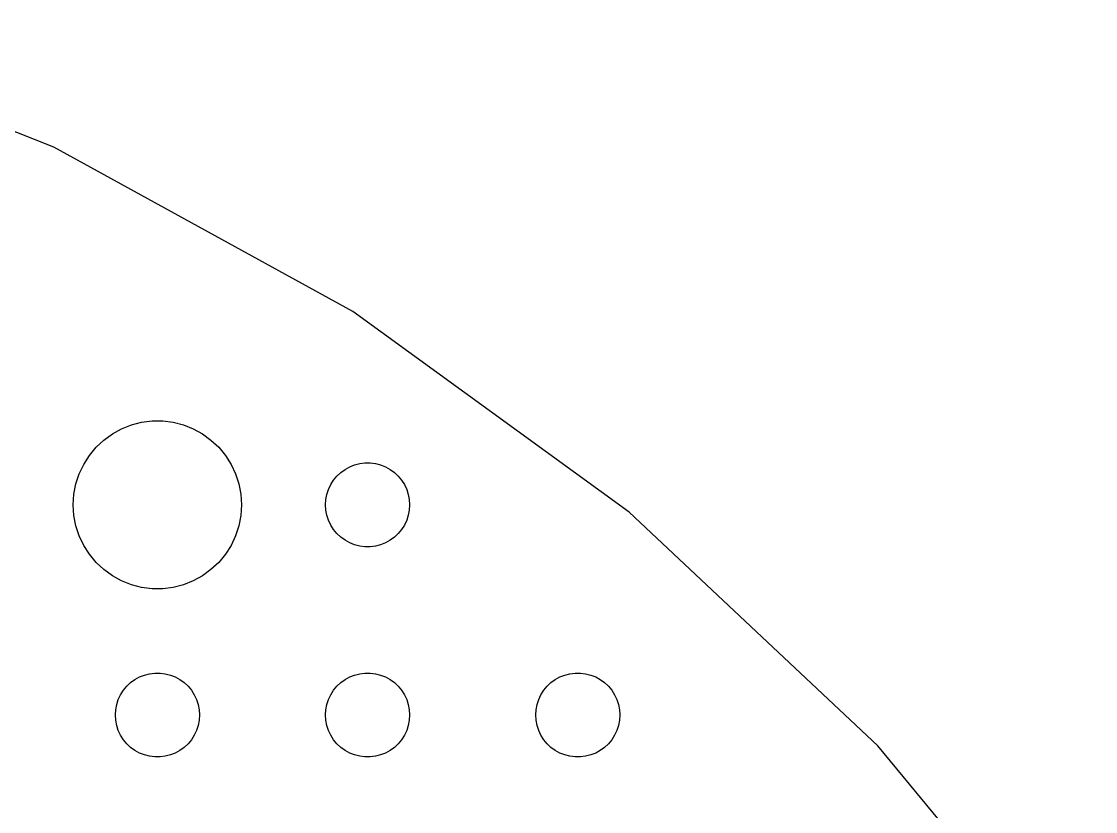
# Model space of a CAD drawing. Header units: metres. Extents: x -97 to 97, y -97 to 97.
# Drawn here: x 40.15 to 78.47, y 64.05 to 92.25 of the extents above; entities that cross this region are included whole.
import ezdxf

# ---------------------------------------------------------------- set-up
doc = ezdxf.new("R2010")
doc.units = ezdxf.units.M

msp = doc.modelspace()

# ---------------------------------------------------------------- linework, layer by layer
for p, q in [((41.3006, 87.7682), (29.9746, 92.2525)), ((51.9752, 81.8998), (41.3006, 87.7682)), ((61.8301, 74.7398), (51.9752, 81.8998)), ((43.7227, 77.7145), (44.0729, 77.8532)), ((44.0729, 77.8532), (44.4379, 77.9469)), ((44.4379, 77.9469), (44.8116, 77.9941)), ((44.8116, 77.9941), (45.1884, 77.9941)), ((45.1884, 77.9941), (45.5621, 77.9469)), ((45.5621, 77.9469), (45.927, 77.8532)), ((45.927, 77.8532), (46.2773, 77.7145)), ((43.0877, 77.3115), (43.3925, 77.533)), ((43.3925, 77.533), (43.7227, 77.7145)), ((46.2773, 77.7145), (46.6075, 77.533)), ((46.6075, 77.533), (46.9123, 77.3115)), ((42.5729, 76.7634), (42.8131, 77.0536)), ((42.8131, 77.0536), (43.0877, 77.3115)), ((46.9123, 77.3115), (47.1869, 77.0536)), ((47.1869, 77.0536), (47.427, 76.7634)), ((42.3711, 76.4453), (42.5729, 76.7634)), ((47.427, 76.7634), (47.6289, 76.4453)), ((42.2107, 76.1044), (42.3711, 76.4453)), ((47.6289, 76.4453), (47.7893, 76.1044)), ((51.5439, 76.1558), (51.6963, 76.2665)), ((51.6963, 76.2665), (51.8613, 76.3572)), ((51.8613, 76.3572), (52.0365, 76.4266)), ((52.0365, 76.4266), (52.2189, 76.4734)), ((52.2189, 76.4734), (52.4058, 76.497)), ((52.4058, 76.497), (52.5942, 76.497)), ((52.5942, 76.497), (52.7811, 76.4734)), ((52.7811, 76.4734), (52.9635, 76.4266)), ((52.9635, 76.4266), (53.1387, 76.3572)), ((53.1387, 76.3572), (53.3037, 76.2665)), ((53.3037, 76.2665), (53.4561, 76.1558)), ((42.0942, 75.7461), (42.2107, 76.1044)), ((47.7893, 76.1044), (47.9057, 75.7461)), ((51.2865, 75.8817), (51.4065, 76.0268)), ((51.4065, 76.0268), (51.5439, 76.1558)), ((53.4561, 76.1558), (53.5934, 76.0268)), ((53.5934, 76.0268), (53.7135, 75.8817)), ((42.0237, 75.376), (42.0942, 75.7461)), ((47.9057, 75.7461), (47.9763, 75.376)), ((51.0471, 75.373), (51.1053, 75.5522)), ((51.1053, 75.5522), (51.1855, 75.7226)), ((51.1855, 75.7226), (51.2865, 75.8817)), ((53.7135, 75.8817), (53.8145, 75.7226)), ((53.8145, 75.7226), (53.8947, 75.5522)), ((53.8947, 75.5522), (53.9529, 75.373)), ((42, 75), (42.0237, 75.376)), ((47.9763, 75.376), (48, 75)), ((51, 75), (51.0118, 75.188)), ((51.0118, 75.188), (51.0471, 75.373)), ((53.9529, 75.373), (53.9882, 75.188)), ((53.9882, 75.188), (54, 75)), ((42.0237, 74.624), (42, 75)), ((48, 75), (47.9763, 74.624)), ((51.0118, 74.812), (51, 75)), ((51.0471, 74.627), (51.0118, 74.812)), ((53.9882, 74.812), (53.9529, 74.627)), ((54, 75), (53.9882, 74.812)), ((70.7099, 66.4011), (61.8301, 74.7398)), ((42.0942, 74.2539), (42.0237, 74.624)), ((47.9763, 74.624), (47.9057, 74.2539)), ((51.1053, 74.4478), (51.0471, 74.627)), ((51.1855, 74.2774), (51.1053, 74.4478)), ((53.8947, 74.4478), (53.8145, 74.2774)), ((53.9529, 74.627), (53.8947, 74.4478)), ((42.2107, 73.8956), (42.0942, 74.2539)), ((47.9057, 74.2539), (47.7893, 73.8956)), ((51.2865, 74.1183), (51.1855, 74.2774)), ((51.4065, 73.9732), (51.2865, 74.1183)), ((51.5439, 73.8442), (51.4065, 73.9732)), ((53.5934, 73.9732), (53.4561, 73.8442)), ((53.7135, 74.1183), (53.5934, 73.9732)), ((53.8145, 74.2774), (53.7135, 74.1183)), ((42.3711, 73.5547), (42.2107, 73.8956)), ((47.7893, 73.8956), (47.6289, 73.5547)), ((51.6963, 73.7335), (51.5439, 73.8442)), ((51.8613, 73.6428), (51.6963, 73.7335)), ((52.0365, 73.5734), (51.8613, 73.6428)), ((53.1387, 73.6428), (52.9635, 73.5734)), ((53.3037, 73.7335), (53.1387, 73.6428)), ((53.4561, 73.8442), (53.3037, 73.7335)), ((42.5729, 73.2366), (42.3711, 73.5547)), ((42.8131, 72.9464), (42.5729, 73.2366)), ((47.427, 73.2366), (47.1869, 72.9464)), ((47.6289, 73.5547), (47.427, 73.2366)), ((52.2189, 73.5266), (52.0365, 73.5734)), ((52.4058, 73.503), (52.2189, 73.5266)), ((52.5942, 73.503), (52.4058, 73.503)), ((52.7811, 73.5266), (52.5942, 73.503)), ((52.9635, 73.5734), (52.7811, 73.5266)), ((43.0877, 72.6885), (42.8131, 72.9464)), ((47.1869, 72.9464), (46.9123, 72.6885)), ((43.3925, 72.467), (43.0877, 72.6885)), ((43.7227, 72.2855), (43.3925, 72.467)), ((46.6075, 72.467), (46.2773, 72.2855)), ((46.9123, 72.6885), (46.6075, 72.467)), ((44.0729, 72.1468), (43.7227, 72.2855)), ((44.4379, 72.0531), (44.0729, 72.1468)), ((44.8116, 72.0059), (44.4379, 72.0531)), ((45.5621, 72.0531), (45.1884, 72.0059)), ((45.927, 72.1468), (45.5621, 72.0531)), ((46.2773, 72.2855), (45.927, 72.1468)), ((45.1884, 72.0059), (44.8116, 72.0059)), ((44.7189, 68.9734), (44.9058, 68.997)), ((44.9058, 68.997), (45.0942, 68.997)), ((45.0942, 68.997), (45.2811, 68.9734)), ((52.2189, 68.9734), (52.4058, 68.997)), ((52.4058, 68.997), (52.5942, 68.997)), ((52.5942, 68.997), (52.7811, 68.9734)), ((59.7189, 68.9734), (59.9058, 68.997)), ((59.9058, 68.997), (60.0942, 68.997)), ((60.0942, 68.997), (60.2811, 68.9734)), ((43.9065, 68.5268), (44.0439, 68.6558)), ((44.0439, 68.6558), (44.1963, 68.7665)), ((44.1963, 68.7665), (44.3613, 68.8572)), ((44.3613, 68.8572), (44.5365, 68.9266)), ((44.5365, 68.9266), (44.7189, 68.9734)), ((45.2811, 68.9734), (45.4635, 68.9266)), ((45.4635, 68.9266), (45.6387, 68.8572)), ((45.6387, 68.8572), (45.8037, 68.7665)), ((45.8037, 68.7665), (45.9561, 68.6558)), ((45.9561, 68.6558), (46.0934, 68.5268)), ((51.4065, 68.5268), (51.5439, 68.6558)), ((51.5439, 68.6558), (51.6963, 68.7665)), ((51.6963, 68.7665), (51.8613, 68.8572)), ((51.8613, 68.8572), (52.0365, 68.9266)), ((52.0365, 68.9266), (52.2189, 68.9734)), ((52.7811, 68.9734), (52.9635, 68.9266)), ((52.9635, 68.9266), (53.1387, 68.8572)), ((53.1387, 68.8572), (53.3037, 68.7665)), ((53.3037, 68.7665), (53.4561, 68.6558)), ((53.4561, 68.6558), (53.5934, 68.5268)), ((58.9065, 68.5268), (59.0439, 68.6558)), ((59.0439, 68.6558), (59.1963, 68.7665)), ((59.1963, 68.7665), (59.3613, 68.8572)), ((59.3613, 68.8572), (59.5365, 68.9266)), ((59.5365, 68.9266), (59.7189, 68.9734)), ((60.2811, 68.9734), (60.4635, 68.9266)), ((60.4635, 68.9266), (60.6387, 68.8572)), ((60.6387, 68.8572), (60.8037, 68.7665)), ((60.8037, 68.7665), (60.9561, 68.6558)), ((60.9561, 68.6558), (61.0934, 68.5268)), ((43.6053, 68.0522), (43.6855, 68.2226)), ((43.6855, 68.2226), (43.7865, 68.3817)), ((43.7865, 68.3817), (43.9065, 68.5268)), ((46.0934, 68.5268), (46.2135, 68.3817)), ((46.2135, 68.3817), (46.3145, 68.2226)), ((46.3145, 68.2226), (46.3947, 68.0522)), ((51.1053, 68.0522), (51.1855, 68.2226)), ((51.1855, 68.2226), (51.2865, 68.3817)), ((51.2865, 68.3817), (51.4065, 68.5268)), ((53.5934, 68.5268), (53.7135, 68.3817)), ((53.7135, 68.3817), (53.8145, 68.2226)), ((53.8145, 68.2226), (53.8947, 68.0522)), ((58.6053, 68.0522), (58.6855, 68.2226)), ((58.6855, 68.2226), (58.7865, 68.3817)), ((58.7865, 68.3817), (58.9065, 68.5268)), ((61.0934, 68.5268), (61.2135, 68.3817)), ((61.2135, 68.3817), (61.3145, 68.2226)), ((61.3145, 68.2226), (61.3947, 68.0522)), ((43.5118, 67.688), (43.5471, 67.873)), ((43.5471, 67.873), (43.6053, 68.0522)), ((46.3947, 68.0522), (46.4529, 67.873)), ((46.4529, 67.873), (46.4882, 67.688)), ((51.0118, 67.688), (51.0471, 67.873)), ((51.0471, 67.873), (51.1053, 68.0522)), ((53.8947, 68.0522), (53.9529, 67.873)), ((53.9529, 67.873), (53.9882, 67.688)), ((58.5118, 67.688), (58.5471, 67.873)), ((58.5471, 67.873), (58.6053, 68.0522)), ((61.3947, 68.0522), (61.4529, 67.873)), ((61.4529, 67.873), (61.4882, 67.688)), ((43.5, 67.5), (43.5118, 67.688)), ((43.5118, 67.312), (43.5, 67.5)), ((46.4882, 67.688), (46.5, 67.5)), ((46.5, 67.5), (46.4882, 67.312)), ((51, 67.5), (51.0118, 67.688)), ((51.0118, 67.312), (51, 67.5)), ((53.9882, 67.688), (54, 67.5)), ((54, 67.5), (53.9882, 67.312)), ((58.5, 67.5), (58.5118, 67.688)), ((58.5118, 67.312), (58.5, 67.5)), ((61.4882, 67.688), (61.5, 67.5)), ((61.5, 67.5), (61.4882, 67.312)), ((43.5471, 67.127), (43.5118, 67.312)), ((43.6053, 66.9478), (43.5471, 67.127)), ((46.4529, 67.127), (46.3947, 66.9478)), ((46.4882, 67.312), (46.4529, 67.127)), ((51.0471, 67.127), (51.0118, 67.312)), ((51.1053, 66.9478), (51.0471, 67.127)), ((53.9529, 67.127), (53.8947, 66.9478)), ((53.9882, 67.312), (53.9529, 67.127)), ((58.5471, 67.127), (58.5118, 67.312)), ((58.6053, 66.9478), (58.5471, 67.127)), ((61.4529, 67.127), (61.3947, 66.9478)), ((61.4882, 67.312), (61.4529, 67.127)), ((43.6855, 66.7774), (43.6053, 66.9478)), ((43.7865, 66.6183), (43.6855, 66.7774)), ((46.3145, 66.7774), (46.2135, 66.6183)), ((46.3947, 66.9478), (46.3145, 66.7774)), ((51.1855, 66.7774), (51.1053, 66.9478)), ((51.2865, 66.6183), (51.1855, 66.7774)), ((53.8145, 66.7774), (53.7135, 66.6183)), ((53.8947, 66.9478), (53.8145, 66.7774)), ((58.6855, 66.7774), (58.6053, 66.9478)), ((58.7865, 66.6183), (58.6855, 66.7774)), ((61.3145, 66.7774), (61.2135, 66.6183)), ((61.3947, 66.9478), (61.3145, 66.7774)), ((43.9065, 66.4732), (43.7865, 66.6183)), ((44.0439, 66.3442), (43.9065, 66.4732)), ((44.1963, 66.2335), (44.0439, 66.3442)), ((45.9561, 66.3442), (45.8037, 66.2335)), ((46.0934, 66.4732), (45.9561, 66.3442)), ((46.2135, 66.6183), (46.0934, 66.4732)), ((51.4065, 66.4732), (51.2865, 66.6183)), ((51.5439, 66.3442), (51.4065, 66.4732)), ((51.6963, 66.2335), (51.5439, 66.3442)), ((53.4561, 66.3442), (53.3037, 66.2335)), ((53.5934, 66.4732), (53.4561, 66.3442)), ((53.7135, 66.6183), (53.5934, 66.4732)), ((58.9065, 66.4732), (58.7865, 66.6183)), ((59.0439, 66.3442), (58.9065, 66.4732)), ((59.1963, 66.2335), (59.0439, 66.3442)), ((60.9561, 66.3442), (60.8037, 66.2335)), ((61.0934, 66.4732), (60.9561, 66.3442)), ((61.2135, 66.6183), (61.0934, 66.4732)), ((78.4746, 57.0152), (70.7099, 66.4011)), ((44.3613, 66.1428), (44.1963, 66.2335)), ((44.5365, 66.0734), (44.3613, 66.1428)), ((44.7189, 66.0266), (44.5365, 66.0734)), ((44.9058, 66.003), (44.7189, 66.0266)), ((45.0942, 66.003), (44.9058, 66.003)), ((45.2811, 66.0266), (45.0942, 66.003)), ((45.4635, 66.0734), (45.2811, 66.0266)), ((45.6387, 66.1428), (45.4635, 66.0734)), ((45.8037, 66.2335), (45.6387, 66.1428)), ((51.8613, 66.1428), (51.6963, 66.2335)), ((52.0365, 66.0734), (51.8613, 66.1428)), ((52.2189, 66.0266), (52.0365, 66.0734)), ((52.4058, 66.003), (52.2189, 66.0266)), ((52.5942, 66.003), (52.4058, 66.003)), ((52.7811, 66.0266), (52.5942, 66.003)), ((52.9635, 66.0734), (52.7811, 66.0266)), ((53.1387, 66.1428), (52.9635, 66.0734)), ((53.3037, 66.2335), (53.1387, 66.1428)), ((59.3613, 66.1428), (59.1963, 66.2335)), ((59.5365, 66.0734), (59.3613, 66.1428)), ((59.7189, 66.0266), (59.5365, 66.0734)), ((59.9058, 66.003), (59.7189, 66.0266)), ((60.0942, 66.003), (59.9058, 66.003)), ((60.2811, 66.0266), (60.0942, 66.003)), ((60.4635, 66.0734), (60.2811, 66.0266)), ((60.6387, 66.1428), (60.4635, 66.0734)), ((60.8037, 66.2335), (60.6387, 66.1428))]:
    msp.add_line(p, q)

doc.saveas('drawing.dxf')
